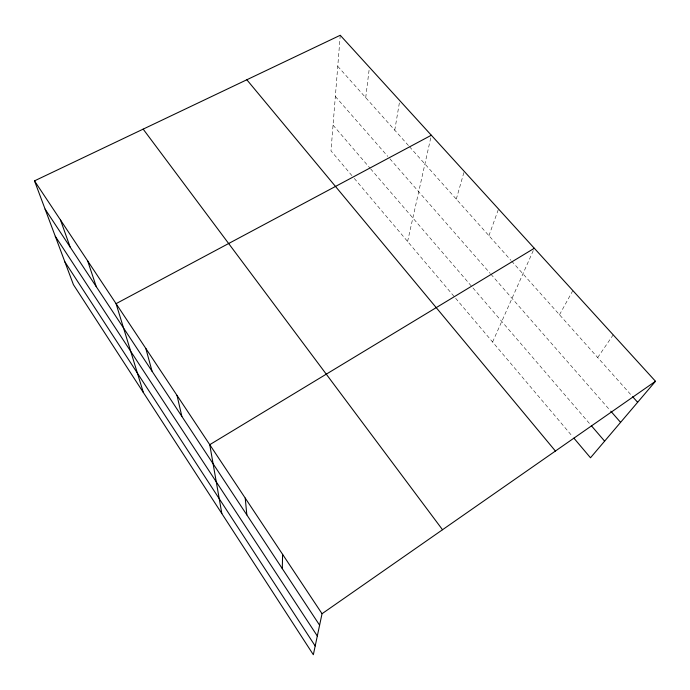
<?xml version="1.0" encoding="UTF-8"?>
<svg xmlns="http://www.w3.org/2000/svg" width="690" height="690" viewBox="0 0 690 690"><rect width="100%" height="100%" fill="white"/><g stroke="black" fill="none" stroke-linecap="round" stroke-linejoin="round"><path stroke-width="0.52" stroke-dasharray="3.45 2.59" d="M340.248 35.276L330.984 150.86L353.616 177.615M365.717 97.652L369.417 67.292M394.749 130.177L399.76 100.585M407.6 241.474L431.336 135.24M456.288 199.125L464.223 171.344M488.934 235.704L498.525 208.992M492.6 342.007L534.31 248.271M559.504 314.761L572.855 290.568M597.695 357.549L613.203 334.857M337.764 66.335L408.773 145.9M409.481 146.685L510.902 260.311M511.609 261.105L631.937 395.905M335.349 96.471L387.815 156.423M389.902 158.804L490.254 273.456M490.952 274.258L610.107 410.395M333.046 125.123L369.918 168.024M370.616 168.834L590.631 424.859M354.298 178.425L454.96 297.494M455.659 298.304L572.502 436.503"/><path stroke-width="1.03" d="M282.296 568.646L282.598 554.355M655.5 381.277L322.04 613.721L313.338 654.724L73.416 284.642L34.5 180.866L340.248 35.276L655.5 381.277L590.493 457.781L573.89 438.141M534.31 248.271L209.751 444.688L221.835 513.576M431.336 135.24L116.067 303.66L143.365 392.541M632.644 396.707L637.638 402.305M610.805 411.188L620.586 422.366M591.33 425.678L604.63 441.152M246.83 79.764L555.416 451.044M143.166 129.125L442.523 529.739M34.5 180.866L322.04 613.721M45.092 209.105L319.608 625.2M55.269 236.256L317.314 635.999M64.869 261.846L315.192 645.987M60.496 219.989L70.147 247.08M87.656 260.88L96.272 286.686M145.823 348.45L152.059 371.246M177.02 395.405L181.875 416.441M245.226 498.085L246.839 514.895"/></g></svg>
